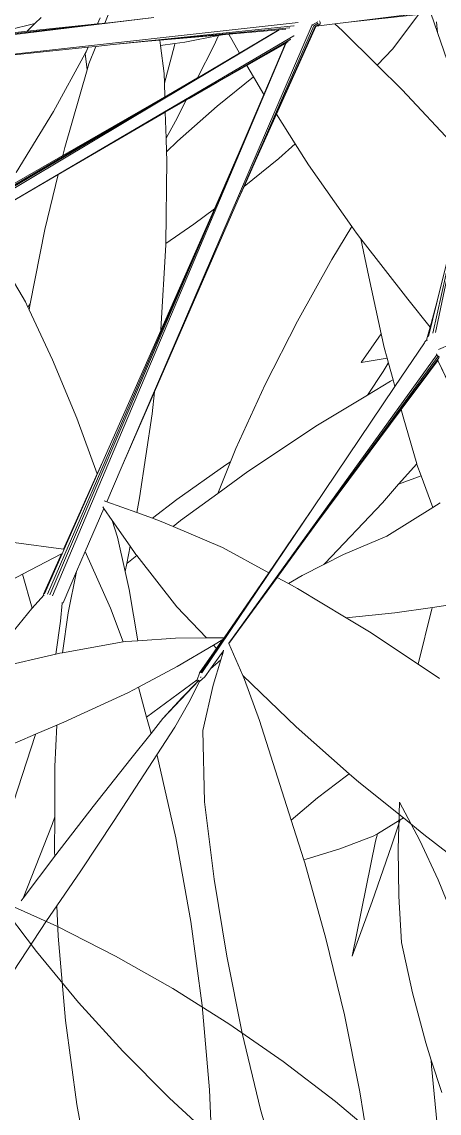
# Model space of a CAD drawing. Header units: millimetres. Extents: x 8 to 218431, y 13 to 56484.
# Drawn here: x 41451.8 to 41549.3, y 10107.7 to 10362.5 of the extents above; entities that cross this region are included whole.
import ezdxf

# ---------------------------------------------------------------- set-up
doc = ezdxf.new("R2010")
doc.units = ezdxf.units.MM
doc.header["$MEASUREMENT"] = 0
doc.layers.add('Edges', color=7, linetype='Continuous', lineweight=18)

# ---------------------------------------------------------------- blocks, each defined once
blk = doc.blocks.new('BAMBOOPLAN')
at = {"layer": 'Edges'}
for p, q in [((-2.7367, 12.7404), (-2.6898, 12.5903)), ((-2.7367, 12.7404), (-2.6307, 12.642)), ((-2.6307, 12.642), (-2.5293, 12.5373)), ((-2.6898, 12.5903), (-2.6366, 12.4436)), ((-2.5293, 12.5373), (-2.4326, 12.4265)), ((-2.6366, 12.4436), (-2.5775, 12.3004)), ((-2.5775, 12.3004), (-2.4877, 12.1529)), ((-2.4877, 12.1529), (-2.3914, 12.0096)), ((-3.9006, 11.9963), (-3.6823, 11.9761)), ((-3.9006, 11.9963), (-3.7187, 11.8739)), ((-2.3914, 12.0096), (-2.3554, 11.9617)), ((-3.6823, 11.9761), (-3.4647, 11.9458)), ((-3.4647, 11.9458), (-3.2482, 11.9056)), ((-2.3554, 11.9617), (-2.3478, 11.9429)), ((-2.3554, 11.9617), (-2.287, 11.8708)), ((-2.3478, 11.9429), (-2.2568, 11.7425)), ((-3.7187, 11.8739), (-3.531, 11.7596)), ((-3.2482, 11.9056), (-3.0336, 11.8556)), ((-3.0336, 11.8556), (-2.8212, 11.7958)), ((-2.8212, 11.7958), (-2.6117, 11.7264)), ((-3.531, 11.7596), (-3.338, 11.6539)), ((-2.6117, 11.7264), (-2.4055, 11.6476)), ((-3.338, 11.6539), (-3.14, 11.5569)), ((-3.14, 11.5569), (-2.9377, 11.4689)), ((2.7429, -3.6564), (3.2422, -3.4106)), ((2.7429, -3.6564), (2.9549, -3.5558)), ((2.9119, -3.6919), (2.9549, -3.5558)), ((3.0341, -3.5916), (2.9919, -3.5382)), ((3.0341, -3.5916), (3.0193, -3.5595)), ((3.1356, -3.7202), (3.0341, -3.5916)), ((2.6455, -3.7044), (2.7014, -3.6769)), ((2.7014, -3.6769), (2.7429, -3.6564)), ((2.7327, -3.6902), (2.7014, -3.6769)), ((1.3179, -4.3126), (2.584, -3.7127)), ((2.5111, -5.3102), (2.6311, -3.704)), ((2.584, -3.7127), (2.5841, -3.7127)), ((2.5879, -4.336), (2.6375, -3.7058)), ((2.642, -3.7063), (2.6, -4.1953)), ((2.6154, -4.0253), (2.6445, -3.7054)), ((2.6311, -3.704), (2.6311, -3.7035)), ((2.6316, -3.7046), (2.6317, -3.7045)), ((2.6317, -3.7045), (2.6451, -3.6888)), ((2.6372, -3.7057), (2.6375, -3.7053)), ((2.6375, -3.7053), (2.6483, -3.6928)), ((2.6375, -3.7058), (2.6376, -3.7053)), ((2.6409, -3.7066), (2.6408, -3.7068)), ((2.6502, -3.6961), (2.6409, -3.7066)), ((2.6421, -3.7061), (2.642, -3.7063)), ((2.6442, -3.7057), (2.6433, -3.7068)), ((2.6442, -3.7057), (2.6445, -3.7054)), ((2.6507, -3.6984), (2.6445, -3.7054)), ((2.6455, -3.7044), (2.6445, -3.7054)), ((2.6498, -3.6995), (2.6455, -3.7044)), ((2.6498, -3.6995), (2.6545, -3.694)), ((2.653, -3.6873), (2.6499, -3.6833)), ((2.6549, -3.6906), (2.653, -3.6873)), ((2.6545, -3.694), (2.6554, -3.6929)), ((2.6554, -3.6929), (2.6549, -3.6906)), ((2.8803, -3.7606), (2.7327, -3.6902)), ((2.8803, -3.7606), (2.9119, -3.6919)), ((2.0249, -3.983), (2.5743, -3.7268)), ((2.5632, -3.7386), (2.1304, -3.9351)), ((2.5527, -3.7467), (2.5327, -3.7556)), ((2.5638, -3.7383), (2.5632, -3.7386)), ((2.5743, -3.7268), (2.5748, -3.7266)), ((2.5327, -3.7556), (1.5861, -4.8791)), ((1.8447, -4.625), (2.5849, -3.7592)), ((2.3233, -4.0699), (2.5767, -3.7759)), ((2.5318, -3.7561), (2.3781, -3.8246)), ((2.5724, -3.785), (2.393, -3.9902)), ((2.5318, -3.7561), (2.4331, -3.8722)), ((2.5327, -3.7556), (2.5318, -3.7561)), ((2.5735, -3.7838), (2.5724, -3.785)), ((2.5767, -3.7759), (2.5775, -3.7749)), ((2.5775, -3.7749), (2.5792, -3.773)), ((2.5849, -3.7592), (2.5858, -3.7582)), ((2.9855, -3.8107), (2.8803, -3.7606)), ((2.5681, -3.7919), (2.4334, -5.7873)), ((2.5676, -3.7924), (2.4695, -3.9036)), ((2.5676, -3.7924), (2.5544, -3.9769)), ((2.5681, -3.7919), (2.5676, -3.7924)), ((2.57, -3.7897), (2.5681, -3.7919)), ((3.2139, -3.9327), (2.9855, -3.8107)), ((2.1238, -3.8535), (1.0004, -4.402)), ((1.9756, -3.9244), (1.9787, -3.8532)), ((2.1238, -3.8535), (1.9962, -3.9147)), ((2.3589, -3.8332), (2.1679, -3.9184)), ((2.2487, -3.8975), (2.3473, -3.8399)), ((2.3438, -3.8772), (2.3473, -3.8399)), ((2.3473, -3.8399), (2.3589, -3.8332)), ((2.3781, -3.8246), (2.3589, -3.8332)), ((2.4331, -3.8722), (2.3781, -3.8246)), ((2.3273, -3.9962), (2.3438, -3.8772)), ((2.4331, -3.8722), (2.3606, -3.9574)), ((3.2712, -3.8791), (3.355, -4.5397)), ((1.9962, -3.9147), (0.993, -4.396)), ((1.9533, -3.9348), (1.9544, -3.9131)), ((1.9533, -3.9348), (1.9672, -3.9282)), ((1.9672, -3.9282), (1.9756, -3.9244)), ((1.9756, -3.9244), (1.9962, -3.9147)), ((2.1679, -3.9184), (2.1304, -3.9351)), ((2.1758, -3.9345), (2.1679, -3.9184)), ((2.1758, -3.9345), (2.2182, -3.913)), ((2.2182, -3.913), (2.2487, -3.8975)), ((2.22, -3.9194), (2.2182, -3.913)), ((2.2289, -4.0493), (2.22, -3.9194)), ((2.4695, -3.9036), (2.393, -3.9902)), ((2.4202, -4.0636), (2.5023, -3.9319)), ((2.5023, -3.9319), (2.4695, -3.9036)), ((2.5541, -3.9766), (2.5023, -3.9319)), ((2.3606, -3.9574), (1.5807, -4.875)), ((1.739, -4.0349), (1.9533, -3.9348)), ((2.1304, -3.9351), (2.0249, -3.983)), ((2.2172, -4.0184), (2.1758, -3.9345)), ((2.3606, -3.9574), (2.3273, -3.9962)), ((1.6775, -4.0523), (1.7554, -4.0019)), ((1.739, -4.0349), (1.7554, -4.0019)), ((1.7554, -4.0019), (1.7682, -3.9763)), ((1.9719, -4.0077), (2.0249, -3.983)), ((2.3273, -3.9962), (2.2884, -4.0416)), ((2.393, -3.9902), (2.3233, -4.0699)), ((2.5544, -3.9769), (2.5394, -4.1856)), ((2.5544, -3.9769), (2.5541, -3.9766)), ((1.6317, -4.085), (1.739, -4.0349)), ((1.6859, -4.141), (1.9489, -4.0184)), ((1.9096, -4.2593), (1.9469, -4.0415)), ((1.9469, -4.0415), (1.948, -4.0352)), ((1.9702, -4.0914), (1.9469, -4.0415)), ((1.948, -4.0352), (1.9489, -4.0184)), ((1.9489, -4.0184), (1.9719, -4.0077)), ((1.9691, -4.0705), (1.9719, -4.0077)), ((2.2289, -4.0493), (2.2172, -4.0184)), ((2.6154, -4.0253), (2.6, -4.1953)), ((2.7071, -4.0981), (2.6154, -4.0253)), ((3.3256, -4.4392), (3.2895, -4.0392)), ((3.2895, -4.0392), (3.3471, -4.5449)), ((2.2884, -4.0416), (1.5758, -4.8718)), ((1.9702, -4.0914), (1.9691, -4.0705)), ((2.2448, -4.0916), (2.2289, -4.0493)), ((2.2448, -4.0916), (2.2884, -4.0416)), ((2.316, -4.0783), (2.3233, -4.0699)), ((2.3326, -4.2179), (2.4202, -4.0636)), ((1.9843, -4.3598), (1.9702, -4.0914)), ((1.9869, -4.3877), (2.2448, -4.0916)), ((2.263, -4.1397), (2.316, -4.0783)), ((2.3052, -4.1571), (2.316, -4.0783)), ((2.671, -4.1616), (2.7071, -4.0981)), ((2.7721, -4.1497), (2.7071, -4.0981)), ((1.993, -4.453), (2.263, -4.1397)), ((2.2935, -4.2203), (2.263, -4.1397)), ((2.9762, -4.2972), (2.7721, -4.1497)), ((2.2935, -4.2203), (2.3052, -4.1571)), ((2.5394, -4.1856), (2.4244, -5.7871)), ((2.5394, -4.1856), (2.5281, -4.3331)), ((2.592, -4.2882), (2.671, -4.1616)), ((2.3096, -4.2628), (2.2935, -4.2203)), ((2.3096, -4.2628), (2.3326, -4.2179)), ((2.6, -4.1953), (2.592, -4.2882)), ((1.8585, -4.4915), (1.9096, -4.2593)), ((3.7523, -4.2463), (3.3833, -4.591)), ((2.3196, -4.2894), (2.3096, -4.2628)), ((2.407, -4.553), (2.3196, -4.2894)), ((2.592, -4.2882), (2.5879, -4.336)), ((2.9485, -4.4223), (2.9762, -4.2972)), ((2.998, -4.3129), (2.9762, -4.2972)), ((3.0177, -4.3258), (2.998, -4.3129)), ((3.0837, -4.4377), (3.0177, -4.3258)), ((3.2311, -4.4657), (3.0177, -4.3258)), ((1.9869, -4.3877), (1.9843, -4.3598)), ((2.5281, -4.3331), (2.4165, -5.7875)), ((2.5232, -4.3911), (2.5281, -4.3331)), ((2.5329, -5.0335), (2.5879, -4.336)), ((1.8421, -4.5539), (1.9869, -4.3877)), ((2.475, -4.4617), (2.5232, -4.3911)), ((2.4861, -4.833), (2.5232, -4.3911)), ((2.9069, -4.655), (2.9485, -4.4223)), ((3.1849, -4.6034), (3.0837, -4.4377)), ((3.3318, -4.5296), (3.3256, -4.4392)), ((3.3365, -4.5605), (3.3256, -4.4392)), ((1.8447, -4.625), (1.993, -4.453)), ((2.0107, -4.6412), (1.993, -4.453)), ((2.407, -4.553), (2.475, -4.4617)), ((3.3318, -4.5296), (3.2311, -4.4657)), ((3.3345, -4.5699), (3.3318, -4.5296)), ((2.4086, -4.5577), (2.407, -4.553)), ((2.4854, -4.8299), (2.4086, -4.5577)), ((3.3309, -4.5849), (3.2855, -4.7549)), ((3.3318, -4.5816), (3.3309, -4.5849)), ((3.3318, -4.5816), (3.3335, -4.5757)), ((3.3348, -4.5748), (3.3335, -4.5757)), ((3.3348, -4.5748), (3.3345, -4.5699)), ((3.3345, -4.5699), (3.3348, -4.5748)), ((3.3367, -4.5732), (3.3348, -4.5748)), ((3.3378, -4.5729), (3.3367, -4.5732)), ((3.0415, -5.7454), (3.3831, -4.6092)), ((3.1531, -4.7162), (3.1849, -4.6034)), ((3.1578, -5.3666), (3.389, -4.6125)), ((3.209, -4.643), (3.1849, -4.6034)), ((3.3927, -4.6161), (3.1898, -5.2643)), ((3.393, -4.6237), (3.3773, -4.6732)), ((3.3808, -4.6068), (3.3831, -4.6092)), ((3.3831, -4.6092), (3.3832, -4.6093)), ((3.3832, -4.6093), (3.3871, -4.6119)), ((3.3833, -4.591), (3.3833, -4.591)), ((3.3871, -4.6119), (3.389, -4.6125)), ((3.389, -4.6125), (3.3914, -4.6133)), ((3.3914, -4.6133), (3.3924, -4.6134)), ((3.3924, -4.6134), (3.3958, -4.6137)), ((3.3928, -4.6161), (3.3927, -4.6161)), ((3.3932, -4.6229), (3.393, -4.6237)), ((2.0456, -4.8906), (2.0107, -4.6412)), ((2.8746, -4.889), (2.9069, -4.655)), ((3.2301, -4.6739), (3.209, -4.643)), ((3.3925, -4.6256), (3.3773, -4.6732)), ((3.3925, -4.6255), (4.8566, -6.1065)), ((3.3925, -4.6255), (3.3925, -4.6256)), ((3.3925, -4.6256), (3.6864, -4.9254)), ((3.1531, -4.7162), (3.2301, -4.6739)), ((3.2396, -4.6877), (3.2301, -4.6739)), ((3.2324, -4.7201), (3.2394, -4.6888)), ((3.2394, -4.6888), (3.2396, -4.6877)), ((3.2394, -4.6888), (3.2399, -4.6882)), ((3.2399, -4.6882), (3.2396, -4.6877)), ((3.2726, -4.7359), (3.2399, -4.6882)), ((3.3773, -4.6732), (3.3305, -4.8207)), ((3.2082, -4.8118), (3.2324, -4.7201)), ((3.2855, -4.7549), (3.1587, -5.2303)), ((3.2082, -4.8118), (3.2662, -4.7422)), ((3.2662, -4.7422), (3.2726, -4.7359)), ((3.2855, -4.7549), (3.2726, -4.7359)), ((2.0282, -4.89), (1.9011, -4.782)), ((2.4461, -5.3089), (2.4861, -4.833)), ((2.4861, -4.833), (2.4854, -4.8299)), ((3.0835, -4.9615), (3.2082, -4.8118)), ((3.3305, -4.8207), (3.1898, -5.2643)), ((3.3446, -4.8413), (3.3305, -4.8207)), ((3.4382, -4.9745), (3.3446, -4.8413)), ((2.0416, -4.9037), (2.0282, -4.89)), ((2.0416, -4.9037), (2.0456, -4.8906)), ((2.0484, -4.9108), (2.0416, -4.9037)), ((2.0484, -4.9108), (2.0456, -4.8906)), ((2.1773, -5.0436), (2.0484, -4.9108)), ((2.852, -5.1236), (2.8746, -4.889)), ((2.9142, -5.1824), (3.0835, -4.9615)), ((3.4038, -5.0591), (3.4382, -4.9745)), ((3.4397, -4.9767), (3.4382, -4.9745)), ((3.4657, -5.0082), (3.4397, -4.9767)), ((3.4038, -5.0591), (3.4657, -5.0082)), ((3.5369, -5.0948), (3.4657, -5.0082)), ((2.3172, -5.2003), (2.1773, -5.0436)), ((2.5111, -5.3102), (2.5329, -5.0335)), ((2.5498, -5.1054), (2.5329, -5.0335)), ((3.3729, -5.1351), (3.4038, -5.0591)), ((3.4227, -5.2351), (3.5369, -5.0948)), ((3.5369, -5.0948), (3.5551, -5.0725)), ((2.6016, -5.3836), (2.5498, -5.1054)), ((2.8494, -5.1706), (2.852, -5.1236)), ((3.2569, -5.3899), (3.3729, -5.1351)), ((2.4422, -5.3539), (2.3172, -5.2003)), ((2.7206, -5.3487), (2.8378, -5.186)), ((2.8378, -5.186), (2.8494, -5.1706)), ((2.843, -5.2846), (2.8494, -5.1706)), ((2.843, -5.2846), (2.9142, -5.1824)), ((3.1587, -5.2303), (2.9885, -5.8683)), ((3.1587, -5.2303), (3.1274, -5.3458)), ((3.3062, -5.3411), (3.4227, -5.2351)), ((3.1898, -5.2643), (3.1578, -5.3666)), ((2.4193, -5.6282), (2.4461, -5.3089)), ((2.4422, -5.3539), (2.4461, -5.3089)), ((2.5021, -5.4318), (2.5111, -5.3102)), ((2.755, -5.4111), (2.843, -5.2846)), ((2.6643, -5.4341), (2.7206, -5.3487)), ((3.1274, -5.3458), (2.986, -5.8682)), ((3.0904, -5.4796), (3.1274, -5.3458)), ((3.2548, -5.3939), (3.3062, -5.3411)), ((2.4179, -5.6285), (2.4422, -5.3539)), ((2.6086, -5.4333), (2.6016, -5.3836)), ((3.1215, -5.4849), (3.1578, -5.3666)), ((3.6442, -5.4105), (3.6904, -5.3866)), ((2.7383, -5.4375), (2.755, -5.4111)), ((3.1991, -5.4511), (3.2548, -5.3939)), ((3.2548, -5.3939), (3.2569, -5.3899)), ((3.5318, -5.4688), (3.6442, -5.4105)), ((3.6441, -5.4157), (3.6442, -5.4105)), ((3.6615, -5.6053), (3.6441, -5.4157)), ((2.4886, -5.6125), (2.5003, -5.4561)), ((2.5021, -5.4318), (2.4931, -5.4317)), ((2.5003, -5.4561), (2.4951, -5.4523)), ((2.5401, -5.4852), (2.5003, -5.4561)), ((2.6086, -5.4333), (2.5021, -5.4318)), ((2.6643, -5.4341), (2.6086, -5.4333)), ((2.6955, -5.4345), (2.6643, -5.4341)), ((2.7383, -5.4375), (2.6955, -5.4345)), ((2.9174, -5.4503), (2.7383, -5.4375)), ((3.0904, -5.4796), (2.9174, -5.4503)), ((3.164, -5.4921), (3.1991, -5.4511)), ((2.575, -5.5323), (2.5401, -5.4852)), ((2.6244, -5.5468), (2.5401, -5.4852)), ((3.0201, -5.7331), (3.0904, -5.4796)), ((3.0416, -5.7456), (3.1215, -5.4849)), ((3.164, -5.4921), (3.1215, -5.4849)), ((3.1988, -5.498), (3.164, -5.4921)), ((3.3839, -5.5373), (3.5318, -5.4688)), ((2.6364, -5.6319), (2.575, -5.5323)), ((3.3839, -5.5373), (3.1988, -5.498)), ((2.6326, -5.605), (2.6244, -5.5468)), ((2.6514, -5.5665), (2.6244, -5.5468)), ((2.6326, -5.605), (2.6553, -5.569)), ((2.6553, -5.569), (2.6514, -5.5665)), ((2.8383, -5.6871), (2.6553, -5.569)), ((3.4727, -5.5561), (3.3839, -5.5373)), ((3.6615, -5.6053), (3.4727, -5.5561)), ((2.6364, -5.6319), (2.6326, -5.605)), ((3.7439, -5.6268), (3.6615, -5.6053)), ((2.254, -5.6609), (2.4179, -5.6285)), ((2.4179, -5.6285), (2.4193, -5.6282)), ((2.4179, -5.6442), (2.4193, -5.6282)), ((2.4832, -5.6844), (2.4886, -5.6125)), ((2.6297, -5.7637), (2.4886, -5.6125)), ((2.6683, -5.6838), (2.6364, -5.6319)), ((2.3159, -5.7518), (2.4164, -5.6458)), ((2.4036, -5.7915), (2.4164, -5.6458)), ((2.4057, -5.7898), (2.4179, -5.6442)), ((2.4164, -5.6458), (2.4179, -5.6442)), ((2.4747, -5.7985), (2.4832, -5.6844)), ((2.502, -5.8242), (2.4832, -5.6844)), ((2.7514, -5.8363), (2.6683, -5.6838)), ((2.9652, -5.7527), (2.8383, -5.6871)), ((2.2786, -5.7912), (2.3159, -5.7518)), ((2.3829, -5.8481), (2.3159, -5.7518)), ((2.8674, -5.7875), (2.9652, -5.7527)), ((2.9652, -5.7527), (3.0201, -5.7331)), ((2.9946, -5.7679), (3.0181, -5.7403)), ((3.0126, -5.7601), (3.0181, -5.7403)), ((3.0181, -5.7403), (3.0192, -5.7365)), ((3.0201, -5.7331), (3.0204, -5.733)), ((3.0415, -5.7454), (3.0408, -5.7446)), ((3.0416, -5.7456), (3.0415, -5.7454)), ((3.1205, -5.8314), (3.0416, -5.7456)), ((2.7066, -5.8562), (2.6297, -5.7637)), ((2.7514, -5.8363), (2.8674, -5.7875)), ((2.9034, -5.8752), (2.9946, -5.7679)), ((2.9814, -5.8702), (3.0084, -5.775)), ((2.9824, -5.8692), (3.0126, -5.7601)), ((3.0084, -5.775), (2.9946, -5.7679)), ((3.0084, -5.775), (3.0126, -5.7601)), ((3.0113, -5.846), (3.0294, -5.7858)), ((3.0294, -5.7858), (3.0326, -5.7751)), ((3.0331, -5.7878), (3.0294, -5.7858)), ((3.0326, -5.7751), (3.0325, -5.7728)), ((3.0331, -5.7878), (3.0326, -5.7751)), ((3.0339, -5.8064), (3.0331, -5.7878)), ((2.3829, -5.8481), (2.4057, -5.7953)), ((2.4036, -5.7915), (2.4039, -5.7934)), ((2.4039, -5.7934), (2.4057, -5.7953)), ((2.4057, -5.7953), (2.4067, -5.793)), ((2.4724, -5.8003), (2.4719, -5.7982)), ((2.4747, -5.7985), (2.4724, -5.8003)), ((2.487, -5.8588), (2.4724, -5.8003)), ((2.5276, -5.9562), (2.502, -5.8242)), ((3.0113, -5.846), (3.0339, -5.8064)), ((3.0375, -5.8944), (3.0339, -5.8064)), ((2.3277, -6.0011), (2.382, -5.8503)), ((2.382, -5.8503), (2.3829, -5.8481)), ((2.5073, -5.9684), (2.487, -5.8588)), ((2.5276, -5.9562), (2.7066, -5.8562)), ((2.7066, -5.8562), (2.7142, -5.852)), ((2.7142, -5.852), (2.7514, -5.8363)), ((3.0019, -5.8772), (3.0113, -5.846)), ((3.3443, -5.9356), (3.1205, -5.8314)), ((3.1307, -5.8425), (3.1205, -5.8314)), ((3.2219, -5.956), (3.1307, -5.8425)), ((2.8043, -5.9818), (2.9034, -5.8752)), ((2.8626, -6.0677), (2.9818, -5.8951)), ((2.9157, -6.0546), (2.9871, -5.8958)), ((2.9794, -5.9753), (2.9909, -5.898)), ((2.9814, -5.8702), (2.9812, -5.8715)), ((2.9812, -5.8715), (2.9818, -5.8951)), ((2.9818, -5.8951), (2.9819, -5.895)), ((2.9818, -5.8951), (2.9818, -5.8983)), ((2.9818, -5.8951), (2.9818, -5.8951)), ((2.9818, -5.8983), (2.982, -5.8987)), ((2.9846, -5.9004), (2.9874, -5.8945)), ((2.9896, -5.8837), (2.9902, -5.8829)), ((2.9902, -5.8829), (2.9906, -5.8823)), ((3.0019, -5.8772), (2.9909, -5.898)), ((2.9909, -5.898), (2.9912, -5.8959)), ((2.9915, -5.8944), (2.9916, -5.8932)), ((3.001, -5.8782), (3.001, -5.8781)), ((3.0546, -6.0491), (3.0375, -5.8944)), ((2.9533, -5.9674), (2.9846, -5.9004)), ((2.982, -5.8987), (2.9825, -5.8992)), ((2.9825, -5.8992), (2.9832, -5.8997)), ((2.9832, -5.8997), (2.984, -5.9001)), ((2.984, -5.9001), (2.9846, -5.9004)), ((2.3294, -6.0795), (2.5073, -5.9684)), ((2.5073, -5.9684), (2.5191, -5.961)), ((2.5191, -5.961), (2.5276, -5.9562)), ((2.9157, -6.0546), (2.9533, -5.9674)), ((3.2219, -5.956), (3.4305, -6.2356)), ((3.5631, -6.0256), (3.3443, -5.9356)), ((2.7788, -6.0092), (2.8043, -5.9818)), ((2.8626, -6.0677), (2.8043, -5.9818)), ((2.9625, -6.0687), (2.9794, -5.9753)), ((2.6064, -6.1736), (2.7788, -6.0092)), ((3.4894, -6.1362), (3.5569, -6.0354)), ((3.5569, -6.0354), (3.5631, -6.0256)), ((3.602, -6.0415), (3.5631, -6.0256)), ((3.7818, -6.1061), (3.602, -6.0415)), ((2.8944, -6.1144), (2.8626, -6.0677)), ((2.8944, -6.1144), (2.9157, -6.0546)), ((2.9361, -6.1757), (2.9625, -6.0687)), ((3.1372, -6.2717), (3.0546, -6.0491)), ((2.8581, -6.2158), (2.8944, -6.1144)), ((3.717, -6.1842), (3.7739, -6.1156)), ((3.7739, -6.1156), (3.7818, -6.1061)), ((3.7748, -6.2074), (3.7739, -6.1156)), ((3.8643, -6.1358), (3.7818, -6.1061)), ((3.4305, -6.2356), (3.4894, -6.1362)), ((4.0918, -6.2137), (3.8643, -6.1358)), ((2.5878, -6.1906), (2.6064, -6.1736)), ((2.8732, -6.4293), (2.9361, -6.1757)), ((2.9369, -6.177), (2.9361, -6.1757)), ((3.086, -6.4171), (2.9369, -6.177)), ((3.7065, -6.1969), (3.717, -6.1842)), ((3.7195, -6.2097), (3.717, -6.1842)), ((2.5311, -6.2423), (2.5878, -6.1906)), ((2.6272, -6.3237), (2.5878, -6.1906)), ((2.791, -6.4072), (2.8581, -6.2158)), ((3.6155, -6.2723), (3.7065, -6.1969)), ((3.7195, -6.2097), (3.7711, -6.5978)), ((3.7742, -6.4038), (3.7748, -6.2074)), ((2.4319, -6.3328), (2.5311, -6.2423)), ((2.5311, -6.2433), (2.5311, -6.2423)), ((2.5357, -6.4811), (2.5311, -6.2433)), ((3.5135, -6.3465), (3.4305, -6.2356)), ((3.2518, -6.5049), (3.1372, -6.2717)), ((3.5203, -6.3421), (3.6155, -6.2723)), ((2.6815, -6.4826), (2.6272, -6.3237)), ((3.5135, -6.3465), (3.5203, -6.3421)), ((3.5202, -6.3555), (3.5135, -6.3465)), ((3.6692, -6.571), (3.5202, -6.3555)), ((2.726, -6.6004), (2.791, -6.4072)), ((3.7711, -6.5978), (3.7742, -6.4038)), ((2.8223, -6.6241), (2.8732, -6.4293)), ((3.2241, -6.6639), (3.086, -6.4171)), ((2.6701, -6.7734), (2.6816, -6.5086)), ((2.6816, -6.5086), (2.6815, -6.4826)), ((2.7186, -6.5911), (2.6815, -6.4826)), ((3.3755, -6.7345), (3.2518, -6.5049)), ((3.8102, -6.7918), (3.6692, -6.571)), ((2.6701, -6.7734), (2.7243, -6.6057)), ((2.7243, -6.6057), (2.7186, -6.5911)), ((2.7243, -6.6057), (2.726, -6.6004)), ((2.7849, -6.7599), (2.8223, -6.6241)), ((3.351, -6.9168), (3.2241, -6.6639)), ((3.508, -6.96), (3.3755, -6.7345)), ((2.7688, -6.8187), (2.7849, -6.7599)), ((2.822, -6.8544), (2.7849, -6.7599)), ((2.6667, -6.7839), (2.6701, -6.7734)), ((3.9427, -7.0173), (3.8102, -6.7918)), ((2.7198, -7.0137), (2.7688, -6.8187)), ((2.9374, -7.1128), (2.822, -6.8544)), ((3.4664, -7.1752), (3.351, -6.9168)), ((3.649, -7.1808), (3.508, -6.96)), ((4.0664, -7.247), (3.9427, -7.0173)), ((3.0643, -7.3657), (2.9374, -7.1128)), ((3.5698, -7.4384), (3.4664, -7.1752)), ((3.798, -7.3963), (3.649, -7.1808)), ((3.2024, -7.6125), (3.0643, -7.3657))]:
    blk.add_line(p, q, dxfattribs=at)

msp = doc.modelspace()

# ---------------------------------------------------------------- block references
at = {"xscale": 69.97983938875464, "yscale": 69.97983938875464, "zscale": 69.97983938875464, "rotation": 340.9588725647666}
for p in [(41430.14, 10666.9), (41430.14, 9275.05)]:
    msp.add_blockref('BAMBOOPLAN', p, dxfattribs=at)

doc.saveas('drawing.dxf')
